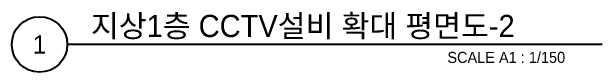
# Model space of a CAD drawing. Header units: millimetres. Extents: x 89860 to 502050, y -351975 to 882300.
# Drawn here: x 422506 to 446444, y -351975 to -349526 of the extents above; entities that cross this region are included whole.
import ezdxf
from ezdxf.enums import TextEntityAlignment as Align

# ---------------------------------------------------------------- set-up
doc = ezdxf.new("R2010")
doc.units = ezdxf.units.MM
doc.header["$LTSCALE"] = 150
doc.layers.add('-----41 Drawing Title', color=2, linetype='Continuous')
doc.styles.add('ELEC', font='')
doc.styles.get('ELEC').set_extended_font_data('Dotum')

msp = doc.modelspace()

# ---------------------------------------------------------------- linework, layer by layer
at = {"layer": '-----41 Drawing Title', "color": 7}
msp.add_line((446444, -350850), (424756, -350850), dxfattribs=at)
msp.add_circle((423631, -350850), 1125, dxfattribs=at)

# ---------------------------------------------------------------- texts
at = {"layer": '-----41 Drawing Title', "color": 2, "style": 'ELEC'}
msp.add_text('지상1층 CCTV설비 확대 평면도-2', height=900, dxfattribs=at).set_placement((425714, -350550))
at = {"layer": '-----41 Drawing Title', "color": 7, "style": 'ELEC'}
msp.add_text('1', height=750, dxfattribs=at).set_placement((423631, -350850), align=Align.MIDDLE)
at = {"layer": '-----41 Drawing Title', "style": 'ELEC'}
msp.add_text('SCALE A1 : 1/150', height=450, dxfattribs=at).set_placement((444944, -351600), align=Align.RIGHT)

doc.saveas('drawing.dxf')
